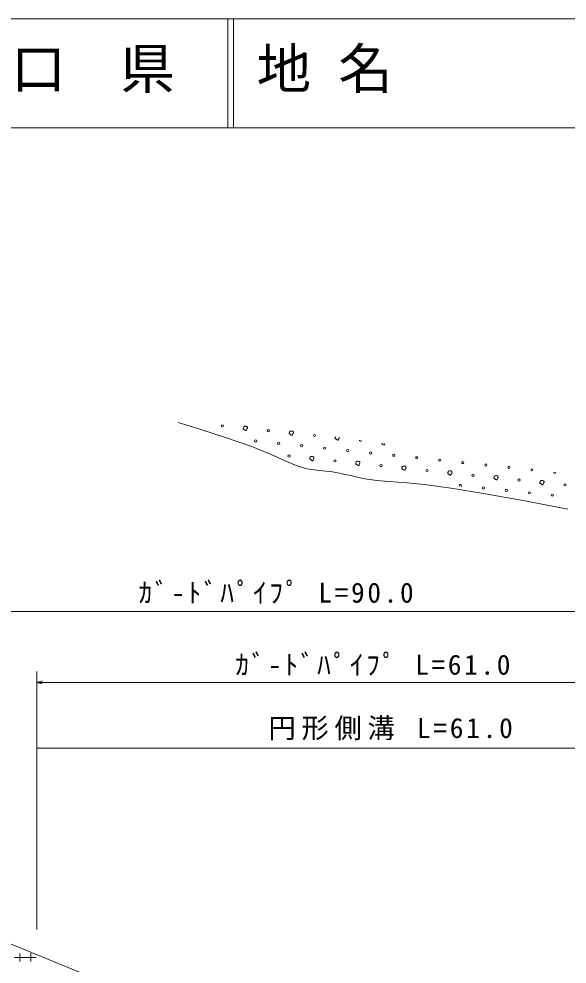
# Model space of a CAD drawing. Units: millimetres, scale not verified. Extents: x 40000 to 680000, y 20000 to 380000.
# Drawn here: x 348582 to 398856, y 293237 to 380000 of the extents above; entities that cross this region are included whole.
import ezdxf
from ezdxf.enums import TextEntityAlignment as Align

# ---------------------------------------------------------------- set-up
doc = ezdxf.new("R2010")
doc.units = ezdxf.units.MM
doc.header["$LTSCALE"] = 1000
doc.layers.add('S-SUV', color=7, linetype='Continuous', lineweight=13)
doc.styles.add('ＭＳ ゴシック', font='')
doc.styles.get('ＭＳ ゴシック').set_extended_font_data('MS Gothic')

# ---------------------------------------------------------------- blocks, each defined once
blk = doc.blocks.new('BUHIN29')
at = {"color": 7, "linetype": 'Continuous', "lineweight": 13}
blk.add_lwpolyline([(-364, 371), (0, 0), (-505, 122)], dxfattribs=at)

msp = doc.modelspace()

# ---------------------------------------------------------------- linework, layer by layer
at = {"layer": 'S-SUV'}
for p, q in [((680000, 380000), (40000, 380000)), ((367750, 380000), (367750, 370000)), ((368250, 380000), (368250, 370000)), ((40000, 370000), (680000, 370000)), ((364184, 342640), (363172, 342953)), ((365186, 342329), (364184, 342640)), ((367528, 341589), (365186, 342329)), ((369156, 342390), (369158, 342417)), ((369162, 342362), (369156, 342390)), ((369158, 342417), (369161, 342446)), ((369161, 342446), (369168, 342493)), ((369176, 342346), (369162, 342362)), ((369168, 342493), (369198, 342548)), ((369203, 342321), (369176, 342346)), ((369198, 342548), (369228, 342581)), ((369237, 342308), (369203, 342321)), ((369228, 342581), (369260, 342602)), ((369269, 342290), (369237, 342308)), ((369260, 342602), (369323, 342614)), ((369307, 342262), (369269, 342290)), ((369357, 342220), (369307, 342262)), ((369323, 342614), (369378, 342610)), ((369395, 342219), (369357, 342220)), ((369378, 342610), (369425, 342598)), ((369425, 342234), (369395, 342219)), ((369425, 342598), (369475, 342585)), ((369449, 342253), (369425, 342234)), ((369467, 342295), (369449, 342253)), ((369496, 342370), (369467, 342295)), ((369475, 342585), (369508, 342558)), ((369535, 342456), (369496, 342370)), ((369508, 342558), (369533, 342519)), ((369533, 342519), (369535, 342456)), ((373376, 341948), (373378, 341976)), ((373382, 341921), (373376, 341948)), ((373378, 341976), (373381, 342005)), ((373381, 342005), (373387, 342051)), ((373396, 341904), (373382, 341921)), ((373387, 342051), (373417, 342106)), ((373423, 341880), (373396, 341904)), ((373417, 342106), (373448, 342139)), ((373456, 341867), (373423, 341880)), ((373448, 342139), (373480, 342160)), ((373488, 341848), (373456, 341867)), ((373480, 342160), (373542, 342172)), ((373527, 341821), (373488, 341848)), ((373542, 342172), (373597, 342169)), ((373597, 342169), (373645, 342156)), ((373645, 342156), (373695, 342144)), ((373687, 341853), (373669, 341812)), ((373716, 341928), (373687, 341853)), ((373695, 342144), (373728, 342116)), ((373755, 342015), (373716, 341928)), ((373728, 342116), (373753, 342078)), ((373753, 342078), (373755, 342015)), ((369840, 340795), (367528, 341589)), ((373577, 341778), (373527, 341821)), ((373614, 341778), (373577, 341778)), ((373644, 341792), (373614, 341778)), ((373669, 341812), (373644, 341792)), ((377595, 341506), (377598, 341534)), ((377601, 341479), (377595, 341506)), ((377598, 341534), (377600, 341563)), ((377600, 341563), (377607, 341609)), ((377616, 341462), (377601, 341479)), ((377607, 341609), (377621, 341636)), ((377642, 341438), (377616, 341462)), ((377676, 341425), (377642, 341438)), ((377708, 341407), (377676, 341425)), ((377746, 341379), (377708, 341407)), ((377797, 341337), (377746, 341379)), ((377834, 341336), (377797, 341337)), ((377864, 341351), (377834, 341336)), ((377888, 341370), (377864, 341351)), ((377906, 341412), (377888, 341370)), ((377935, 341487), (377906, 341412)), ((377974, 341573), (377935, 341487)), ((377974, 341586), (377974, 341573)), ((381835, 341021), (381821, 341038)), ((381862, 340996), (381835, 341021)), ((381895, 340984), (381862, 340996)), ((381928, 340965), (381895, 340984)), ((382138, 341002), (382126, 340970)), ((371710, 340018), (369840, 340795)), ((381966, 340938), (381928, 340965)), ((382016, 340895), (381966, 340938)), ((382054, 340894), (382016, 340895)), ((382083, 340909), (382054, 340894)), ((382108, 340928), (382083, 340909)), ((382126, 340970), (382108, 340928)), ((373561, 339183), (371710, 340018)), ((375265, 339617), (375267, 339645)), ((375271, 339590), (375265, 339617)), ((375267, 339645), (375270, 339674)), ((375270, 339674), (375276, 339720)), ((375285, 339573), (375271, 339590)), ((375276, 339720), (375306, 339776)), ((375312, 339549), (375285, 339573)), ((375306, 339776), (375337, 339809)), ((375345, 339536), (375312, 339549)), ((375337, 339809), (375369, 339830)), ((375377, 339518), (375345, 339536)), ((375369, 339830), (375431, 339842)), ((375416, 339490), (375377, 339518)), ((375466, 339448), (375416, 339490)), ((375431, 339842), (375486, 339838)), ((375503, 339447), (375466, 339448)), ((375486, 339838), (375534, 339826)), ((375533, 339462), (375503, 339447)), ((375558, 339481), (375533, 339462)), ((375534, 339826), (375584, 339813)), ((375576, 339523), (375558, 339481)), ((375605, 339598), (375576, 339523)), ((375584, 339813), (375617, 339786)), ((375644, 339684), (375605, 339598)), ((375617, 339786), (375642, 339747)), ((375642, 339747), (375644, 339684)), ((379489, 339233), (379496, 339279)), ((379496, 339279), (379526, 339334)), ((379526, 339334), (379557, 339367)), ((379557, 339367), (379589, 339388)), ((379589, 339388), (379651, 339400)), ((379651, 339400), (379706, 339396)), ((379706, 339396), (379753, 339384)), ((379753, 339384), (379803, 339371)), ((379803, 339371), (379837, 339344)), ((379837, 339344), (379862, 339306)), ((379862, 339306), (379863, 339242)), ((374279, 338916), (373561, 339183)), ((375003, 338711), (374279, 338916)), ((376160, 338532), (375003, 338711)), ((377336, 338411), (376160, 338532)), ((378826, 338124), (377336, 338411)), ((379484, 339176), (379487, 339204)), ((379490, 339149), (379484, 339176)), ((379487, 339204), (379489, 339233)), ((379505, 339132), (379490, 339149)), ((379531, 339107), (379505, 339132)), ((379565, 339095), (379531, 339107)), ((379597, 339076), (379565, 339095)), ((379635, 339049), (379597, 339076)), ((379686, 339006), (379635, 339049)), ((379723, 339005), (379686, 339006)), ((379753, 339020), (379723, 339005)), ((379777, 339039), (379753, 339020)), ((379795, 339081), (379777, 339039)), ((379824, 339156), (379795, 339081)), ((379863, 339242), (379824, 339156)), ((383704, 338734), (383706, 338762)), ((383710, 338707), (383704, 338734)), ((383706, 338762), (383709, 338791)), ((383709, 338791), (383716, 338837)), ((383724, 338690), (383710, 338707)), ((383716, 338837), (383745, 338892)), ((383751, 338666), (383724, 338690)), ((383745, 338892), (383776, 338926)), ((383784, 338653), (383751, 338666)), ((383776, 338926), (383808, 338946)), ((383817, 338635), (383784, 338653)), ((383808, 338946), (383871, 338958)), ((383855, 338607), (383817, 338635)), ((383905, 338564), (383855, 338607)), ((383871, 338958), (383926, 338955)), ((383943, 338564), (383905, 338564)), ((383926, 338955), (383973, 338943)), ((383972, 338578), (383943, 338564)), ((383997, 338598), (383972, 338578)), ((383973, 338943), (384023, 338930)), ((384015, 338640), (383997, 338598)), ((384044, 338714), (384015, 338640)), ((384023, 338930), (384056, 338903)), ((384083, 338801), (384044, 338714)), ((384056, 338903), (384081, 338864)), ((384081, 338864), (384083, 338801)), ((387928, 338349), (387935, 338396)), ((387935, 338396), (387965, 338451)), ((387965, 338451), (387996, 338484)), ((387996, 338484), (388028, 338505)), ((388028, 338505), (388090, 338517)), ((388090, 338517), (388145, 338513)), ((388145, 338513), (388192, 338501)), ((388192, 338501), (388242, 338488)), ((388242, 338488), (388276, 338461)), ((388276, 338461), (388301, 338422)), ((388301, 338422), (388303, 338359)), ((380302, 337778), (378826, 338124)), ((381399, 337630), (380302, 337778)), ((382506, 337540), (381399, 337630)), ((384156, 337429), (382506, 337540)), ((387924, 338293), (387926, 338320)), ((387929, 338265), (387924, 338293)), ((387926, 338320), (387928, 338349)), ((387944, 338249), (387929, 338265)), ((387971, 338224), (387944, 338249)), ((388004, 338211), (387971, 338224)), ((388036, 338193), (388004, 338211)), ((388074, 338165), (388036, 338193)), ((388125, 338123), (388074, 338165)), ((388162, 338122), (388125, 338123)), ((388192, 338137), (388162, 338122)), ((388216, 338156), (388192, 338137)), ((388235, 338198), (388216, 338156)), ((388263, 338273), (388235, 338198)), ((388303, 338359), (388263, 338273)), ((392143, 337851), (392145, 337879)), ((392149, 337824), (392143, 337851)), ((392145, 337879), (392148, 337908)), ((392148, 337908), (392155, 337954)), ((392163, 337807), (392149, 337824)), ((392155, 337954), (392185, 338009)), ((392190, 337783), (392163, 337807)), ((392185, 338009), (392215, 338042)), ((392224, 337770), (392190, 337783)), ((392215, 338042), (392247, 338063)), ((392256, 337751), (392224, 337770)), ((392247, 338063), (392310, 338075)), ((392294, 337724), (392256, 337751)), ((392344, 337681), (392294, 337724)), ((392310, 338075), (392365, 338072)), ((392382, 337681), (392344, 337681)), ((392365, 338072), (392412, 338059)), ((392412, 337695), (392382, 337681)), ((392412, 338059), (392462, 338047)), ((392436, 337715), (392412, 337695)), ((392454, 337756), (392436, 337715)), ((392483, 337831), (392454, 337756)), ((392462, 338047), (392495, 338019)), ((392522, 337918), (392483, 337831)), ((392495, 338019), (392520, 337981)), ((392520, 337981), (392522, 337918)), ((396368, 337466), (396374, 337513)), ((396374, 337513), (396404, 337568)), ((396404, 337568), (396435, 337601)), ((396435, 337601), (396467, 337622)), ((396467, 337622), (396529, 337634)), ((396529, 337634), (396584, 337630)), ((396584, 337630), (396632, 337618)), ((396632, 337618), (396682, 337605)), ((396682, 337605), (396715, 337578)), ((396715, 337578), (396740, 337539)), ((396740, 337539), (396742, 337476)), ((385786, 337260), (384156, 337429)), ((388407, 336888), (385786, 337260)), ((391019, 336457), (388407, 336888)), ((396363, 337410), (396365, 337437)), ((396369, 337382), (396363, 337410)), ((396365, 337437), (396368, 337466)), ((396383, 337365), (396369, 337382)), ((396410, 337341), (396383, 337365)), ((396443, 337328), (396410, 337341)), ((396475, 337310), (396443, 337328)), ((396514, 337282), (396475, 337310)), ((396564, 337240), (396514, 337282)), ((396601, 337239), (396564, 337240)), ((396631, 337254), (396601, 337239)), ((396656, 337273), (396631, 337254)), ((396674, 337315), (396656, 337273)), ((396703, 337390), (396674, 337315)), ((396742, 337476), (396703, 337390)), ((394986, 335751), (391019, 336457)), ((398940, 334986), (394986, 335751)), ((330492, 325592), (417404, 325592)), ((350211, 296404), (350211, 320097)), ((350211, 319097), (411151, 319097)), ((350211, 313064), (411151, 313064)), ((339285, 298561), (356684, 291443)), ((348673, 293471), (348667, 294221)), ((349667, 294230), (349673, 293480)), ((348170, 293837), (350170, 293854))]:
    msp.add_line(p, q, dxfattribs=at)
for centre in [(367246, 342648), (371466, 342206), (375686, 341764), (370301, 341261), (372411, 341041), (374520, 340820), (376630, 340599), (378740, 340378), (380850, 340157), (373355, 339875), (377575, 339434), (382960, 339937), (385069, 339716), (387179, 339495), (389289, 339274), (381794, 338992), (386014, 338551), (391399, 339054), (393509, 338833), (395618, 338612), (390233, 338109), (394453, 337667), (391178, 336944), (393288, 336723), (398673, 337226), (395398, 336502), (397507, 336281)]:
    msp.add_circle(centre, 99.5, dxfattribs=at)
for centre, start, end in [((379905, 341323), 176.23181, 347.80161), ((397728, 338391), 179.67126, 340.12534), ((389068, 337165), 304.86823, 213.62952)]:
    msp.add_arc(centre, 99.5, start, end, dxfattribs=at)

# ---------------------------------------------------------------- block references
at = {"layer": 'S-SUV', "rotation": 209.5}
msp.add_blockref('BUHIN29', (350211, 319097), dxfattribs=at)

# ---------------------------------------------------------------- texts
at = {"layer": 'S-SUV', "style": 'ＭＳ ゴシック'}
for s, p in [('山\u3000口\u3000県', (337875, 372500)), ('地 名', (370380, 372500))]:
    msp.add_text(s, height=3666, dxfattribs=at).set_placement(p, align=Align.BOTTOM_LEFT)
at = {"layer": 'S-SUV', "char_height": 1833, "attachment_point": 7, "style": 'ＭＳ ゴシック'}
for s, insert in [('\\T1.2;ｶﾞ-ﾄﾞﾊﾟｲﾌﾟ\\~L=90.0', (359558, 326322)), ('\\T1.2;ｶﾞ-ﾄﾞﾊﾟｲﾌﾟ\\~L=61.0', (368436, 319711)), ('\\T1.21;円形側溝\\~L=61.0', (371475, 313775))]:
    msp.add_mtext(s, dxfattribs=dict(at, insert=insert))

doc.saveas('drawing.dxf')
